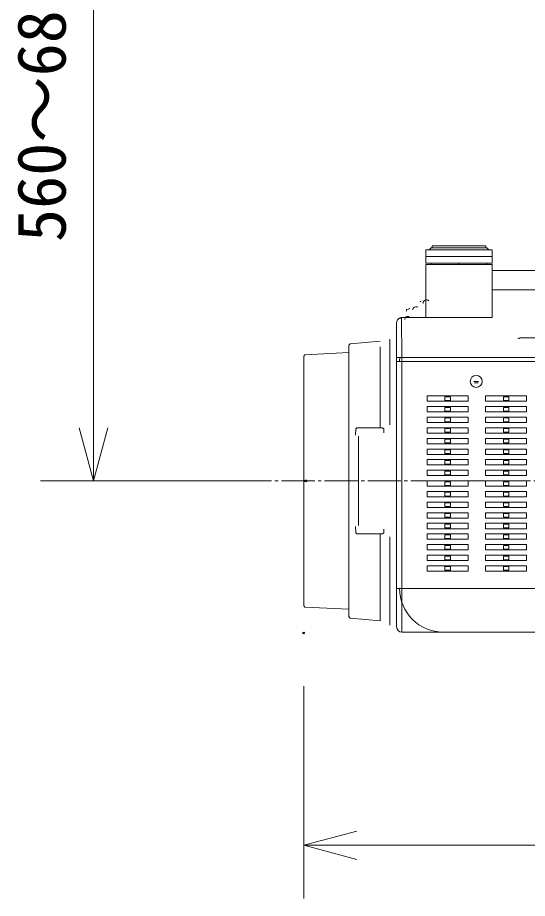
# Model space of a CAD drawing. Units: millimetres, scale not verified. Extents: x -63 to 62, y -56 to 57.
# Drawn here: x -0.36 to 18.84, y -1.71 to 31.47 of the extents above; entities that cross this region are included whole.
import ezdxf
from ezdxf.enums import TextEntityAlignment as Align

# ---------------------------------------------------------------- set-up
doc = ezdxf.new("R2010")
doc.units = ezdxf.units.MM
doc.header["$LTSCALE"] = 0.125
doc.header["$PDMODE"] = 32
doc.header["$PDSIZE"] = 0.0625
doc.linetypes.add('USER1', pattern=[13, 10, -1, 1, -1])
for name, color, linetype, lineweight in [('0-0_0', 7, 'Continuous', 18), ('0-5_GAIKEI', 7, 'Continuous', 18), ('0-6_SUNPO', 7, 'Continuous', 18), ('0-8_S1', 1, 'Continuous', 18), ('0-9_KIJUN', 7, 'USER1', 18)]:
    doc.layers.add(name, color=color, linetype=linetype, lineweight=lineweight)
doc.layers.add('0-2_DEFPOINTS', color=7, linetype='Continuous')
doc.styles.add('ＭＳ ゴシック', font='')
doc.styles.get('ＭＳ ゴシック').set_extended_font_data('MS Gothic')

# ---------------------------------------------------------------- blocks, each defined once
blk = doc.blocks.new('_OPEN30')
at = {"layer": '0-0_0'}
blk.add_line((0, 0), (-1, 0), dxfattribs=at)
blk.add_lwpolyline([(-1, 0.26795), (0, 0), (-1, -0.26795)], dxfattribs=at)
blk = doc.blocks.new('D8')
at = {"layer": '0-2_DEFPOINTS'}
for p in [(3.709, 39.593), (11.709, 39.593), (11.7089, 11.593)]:
    blk.add_point(p, dxfattribs=at)
at = {"layer": '0-6_SUNPO'}
for p, q in [((9.709, 39.593), (1.709, 39.593)), ((3.709, 13.593), (3.709, 37.593)), ((9.7089, 11.593), (1.709, 11.593))]:
    blk.add_line(p, q, dxfattribs=at)
at = {"layer": '0-6_SUNPO', "xscale": 2, "yscale": 2}
for p, rotation in [((3.709, 39.593), 90), ((3.709, 11.593), 270)]:
    blk.add_blockref('_OPEN30', p, dxfattribs=dict(at, rotation=rotation))
at = {"layer": '0-6_SUNPO', "style": 'ＭＳ ゴシック'}
blk.add_text('560～680', height=1.833, rotation=90, dxfattribs=at).set_placement((3.209, 20.593), align=Align.BOTTOM_LEFT)
blk = doc.blocks.new('D5')
at = {"layer": '0-2_DEFPOINTS'}
blk.add_point((11.625, 5.8638), dxfattribs=at)
at = {"layer": '0-6_SUNPO'}
for p, q in [((11.625, 3.8638), (11.625, -4.1362)), ((13.625, -2.1362), (49.625, -2.1362))]:
    blk.add_line(p, q, dxfattribs=at)
at = {"layer": '0-6_SUNPO', "xscale": 2, "yscale": 2, "rotation": 180}
blk.add_blockref('_OPEN30', (11.625, -2.1362), dxfattribs=at)

msp = doc.modelspace()

# ---------------------------------------------------------------- linework, layer by layer
at = {"layer": '0-5_GAIKEI'}
for p, q in [((15.0145, 22.2147), (15.0145, 22.7147)), ((15.0145, 22.7147), (17.5145, 22.7147)), ((17.5145, 22.7147), (17.5145, 22.2147)), ((15.0145, 20.1647), (15.0145, 22.1647)), ((17.5145, 20.1647), (17.5145, 22.1647)), ((15.0145, 20.1647), (15.0145, 20.9147)), ((13.9145, 19.9647), (13.9145, 19.5003)), ((12.1643, 19.183), (13.2994, 19.2823)), ((12.1145, 19.1286), (12.1643, 19.183)), ((12.1145, 19.1287), (12.1145, 8.9007)), ((10.4145, 18.7172), (10.4619, 18.7672)), ((10.4145, 18.7172), (10.4145, 9.3121)), ((10.4619, 18.7672), (12.1145, 18.8538)), ((15.0676, 17.0136), (15.0676, 17.2157)), ((15.0676, 17.2157), (16.6114, 17.2157)), ((16.6114, 17.0136), (15.0676, 17.0136)), ((15.7375, 17.0473), (15.7375, 17.182)), ((15.7624, 17.184), (15.9166, 17.184)), ((15.7624, 17.0453), (15.9166, 17.0453)), ((15.9415, 17.0473), (15.9415, 17.182)), ((16.6114, 17.2157), (16.6114, 17.0136)), ((17.9375, 17.0473), (17.9375, 17.182)), ((17.9624, 17.184), (18.1166, 17.184)), ((17.9624, 17.0453), (18.1166, 17.0453)), ((18.1415, 17.0473), (18.1415, 17.182)), ((15.7375, 16.6473), (15.7375, 16.782)), ((15.7624, 16.784), (15.9166, 16.784)), ((15.7624, 16.6453), (15.9166, 16.6453)), ((15.9415, 16.6473), (15.9415, 16.782)), ((17.2676, 16.6136), (17.2676, 16.8157)), ((17.2676, 16.8157), (18.8114, 16.8157)), ((18.8114, 16.6136), (17.2676, 16.6136)), ((17.9375, 16.6473), (17.9375, 16.782)), ((17.9624, 16.784), (18.1166, 16.784)), ((17.9624, 16.6453), (18.1166, 16.6453)), ((18.1415, 16.6473), (18.1415, 16.782)), ((18.8114, 16.8157), (18.8114, 16.6136)), ((15.0676, 16.2136), (15.0676, 16.4157)), ((15.0676, 16.4157), (16.6114, 16.4157)), ((15.7375, 16.2473), (15.7375, 16.382)), ((15.7624, 16.384), (15.9166, 16.384)), ((15.9415, 16.2473), (15.9415, 16.382)), ((16.6114, 16.4157), (16.6114, 16.2136)), ((17.9375, 16.2473), (17.9375, 16.382)), ((17.9624, 16.384), (18.1166, 16.384)), ((18.1415, 16.2473), (18.1415, 16.382)), ((16.6114, 16.2136), (15.0676, 16.2136)), ((15.0676, 15.8136), (15.0676, 16.0157)), ((15.0676, 16.0157), (16.6114, 16.0157)), ((15.7375, 15.8473), (15.7375, 15.982)), ((15.7624, 16.2453), (15.9166, 16.2453)), ((15.7624, 15.984), (15.9166, 15.984)), ((15.9415, 15.8473), (15.9415, 15.982)), ((16.6114, 16.0157), (16.6114, 15.8136)), ((17.9375, 15.8473), (17.9375, 15.982)), ((17.9624, 16.2453), (18.1166, 16.2453)), ((17.9624, 15.984), (18.1166, 15.984)), ((18.1415, 15.8473), (18.1415, 15.982)), ((16.6114, 15.8136), (15.0676, 15.8136)), ((15.7624, 15.8453), (15.9166, 15.8453)), ((17.2676, 15.4136), (17.2676, 15.6157)), ((17.2676, 15.6157), (18.8114, 15.6157)), ((17.9624, 15.8453), (18.1166, 15.8453)), ((18.8114, 15.6157), (18.8114, 15.4136)), ((15.7375, 15.4473), (15.7375, 15.582)), ((15.7624, 15.584), (15.9166, 15.584)), ((15.7624, 15.4453), (15.9166, 15.4453)), ((15.9415, 15.4473), (15.9415, 15.582)), ((18.8114, 15.4136), (17.2676, 15.4136)), ((17.9375, 15.4473), (17.9375, 15.582)), ((17.9624, 15.584), (18.1166, 15.584)), ((17.9624, 15.4453), (18.1166, 15.4453)), ((18.1415, 15.4473), (18.1415, 15.582)), ((15.0676, 15.0136), (15.0676, 15.2157)), ((15.0676, 15.2157), (16.6114, 15.2157)), ((16.6114, 15.0136), (15.0676, 15.0136)), ((15.7375, 15.0473), (15.7375, 15.182)), ((15.7624, 15.184), (15.9166, 15.184)), ((15.7624, 15.0453), (15.9166, 15.0453)), ((15.9415, 15.0473), (15.9415, 15.182)), ((16.6114, 15.2157), (16.6114, 15.0136)), ((17.9375, 15.0473), (17.9375, 15.182)), ((17.9624, 15.184), (18.1166, 15.184)), ((17.9624, 15.0453), (18.1166, 15.0453)), ((18.1415, 15.0473), (18.1415, 15.182)), ((15.0676, 14.6136), (15.0676, 14.8157)), ((15.0676, 14.8157), (16.6114, 14.8157)), ((16.6114, 14.6136), (15.0676, 14.6136)), ((15.7375, 14.6473), (15.7375, 14.782)), ((15.7624, 14.784), (15.9166, 14.784)), ((15.7624, 14.6453), (15.9166, 14.6453)), ((15.9415, 14.6473), (15.9415, 14.782)), ((16.6114, 14.8157), (16.6114, 14.6136)), ((17.9375, 14.6473), (17.9375, 14.782)), ((17.9624, 14.784), (18.1166, 14.784)), ((17.9624, 14.6453), (18.1166, 14.6453)), ((18.1415, 14.6473), (18.1415, 14.782)), ((15.7375, 14.2473), (15.7375, 14.382)), ((15.7624, 14.384), (15.9166, 14.384)), ((15.9415, 14.2473), (15.9415, 14.382)), ((17.2676, 14.2136), (17.2676, 14.4157)), ((17.2676, 14.4157), (18.8114, 14.4157)), ((17.9375, 14.2473), (17.9375, 14.382)), ((17.9624, 14.384), (18.1166, 14.384)), ((18.1415, 14.2473), (18.1415, 14.382)), ((18.8114, 14.4157), (18.8114, 14.2136)), ((15.7375, 13.8473), (15.7375, 13.982)), ((15.7624, 14.2453), (15.9166, 14.2453)), ((15.7624, 13.984), (15.9166, 13.984)), ((15.9415, 13.8473), (15.9415, 13.982)), ((18.8114, 14.2136), (17.2676, 14.2136)), ((17.2676, 13.8136), (17.2676, 14.0157)), ((17.2676, 14.0157), (18.8114, 14.0157)), ((17.9375, 13.8473), (17.9375, 13.982)), ((17.9624, 14.2453), (18.1166, 14.2453)), ((17.9624, 13.984), (18.1166, 13.984)), ((18.1415, 13.8473), (18.1415, 13.982)), ((18.8114, 14.0157), (18.8114, 13.8136)), ((15.0676, 13.4136), (15.0676, 13.6157)), ((15.0676, 13.6157), (16.6114, 13.6157)), ((15.7624, 13.8453), (15.9166, 13.8453)), ((16.6114, 13.6157), (16.6114, 13.4136)), ((18.8114, 13.8136), (17.2676, 13.8136)), ((17.9624, 13.8453), (18.1166, 13.8453)), ((16.6114, 13.4136), (15.0676, 13.4136)), ((15.7375, 13.4473), (15.7375, 13.582)), ((15.7624, 13.584), (15.9166, 13.584)), ((15.7624, 13.4453), (15.9166, 13.4453)), ((15.9415, 13.4473), (15.9415, 13.582)), ((17.9375, 13.4473), (17.9375, 13.582)), ((17.9624, 13.584), (18.1166, 13.584)), ((17.9624, 13.4453), (18.1166, 13.4453)), ((18.1415, 13.4473), (18.1415, 13.582)), ((15.7375, 13.0473), (15.7375, 13.182)), ((15.7624, 13.184), (15.9166, 13.184)), ((15.7624, 13.0453), (15.9166, 13.0453)), ((15.9415, 13.0473), (15.9415, 13.182)), ((17.2676, 13.0136), (17.2676, 13.2157)), ((17.2676, 13.2157), (18.8114, 13.2157)), ((18.8114, 13.0136), (17.2676, 13.0136)), ((17.9375, 13.0473), (17.9375, 13.182)), ((17.9624, 13.184), (18.1166, 13.184)), ((17.9624, 13.0453), (18.1166, 13.0453)), ((18.1415, 13.0473), (18.1415, 13.182)), ((18.8114, 13.2157), (18.8114, 13.0136)), ((15.0676, 12.6136), (15.0676, 12.8157)), ((15.0676, 12.8157), (16.6114, 12.8157)), ((16.6114, 12.6136), (15.0676, 12.6136)), ((15.7375, 12.6473), (15.7375, 12.782)), ((15.7624, 12.784), (15.9166, 12.784)), ((15.7624, 12.6453), (15.9166, 12.6453)), ((15.9415, 12.6473), (15.9415, 12.782)), ((16.6114, 12.8157), (16.6114, 12.6136)), ((17.9375, 12.6473), (17.9375, 12.782)), ((17.9624, 12.784), (18.1166, 12.784)), ((17.9624, 12.6453), (18.1166, 12.6453)), ((18.1415, 12.6473), (18.1415, 12.782)), ((15.0676, 12.2136), (15.0676, 12.4157)), ((15.0676, 12.4157), (16.6114, 12.4157)), ((15.7375, 12.2473), (15.7375, 12.382)), ((15.7624, 12.384), (15.9166, 12.384)), ((15.9415, 12.2473), (15.9415, 12.382)), ((16.6114, 12.4157), (16.6114, 12.2136)), ((17.9375, 12.2473), (17.9375, 12.382)), ((17.9624, 12.384), (18.1166, 12.384)), ((18.1415, 12.2473), (18.1415, 12.382)), ((16.6114, 12.2136), (15.0676, 12.2136)), ((15.7375, 11.8473), (15.7375, 11.982)), ((15.7624, 12.2453), (15.9166, 12.2453)), ((15.7624, 11.984), (15.9166, 11.984)), ((15.9415, 11.8473), (15.9415, 11.982)), ((17.2676, 11.8136), (17.2676, 12.0157)), ((17.2676, 12.0157), (18.8114, 12.0157)), ((17.9375, 11.8473), (17.9375, 11.982)), ((17.9624, 12.2453), (18.1166, 12.2453)), ((17.9624, 11.984), (18.1166, 11.984)), ((18.1415, 11.8473), (18.1415, 11.982)), ((18.8114, 12.0157), (18.8114, 11.8136)), ((15.0676, 11.4136), (15.0676, 11.6157)), ((15.0676, 11.6157), (16.6114, 11.6157)), ((15.7624, 11.8453), (15.9166, 11.8453)), ((16.6114, 11.6157), (16.6114, 11.4136)), ((18.8114, 11.8136), (17.2676, 11.8136)), ((17.9624, 11.8453), (18.1166, 11.8453)), ((16.6114, 11.4136), (15.0676, 11.4136)), ((15.7375, 11.4473), (15.7375, 11.582)), ((15.7624, 11.584), (15.9166, 11.584)), ((15.7624, 11.4453), (15.9166, 11.4453)), ((15.9415, 11.4473), (15.9415, 11.582)), ((17.9375, 11.4473), (17.9375, 11.582)), ((17.9624, 11.584), (18.1166, 11.584)), ((17.9624, 11.4453), (18.1166, 11.4453)), ((18.1415, 11.4473), (18.1415, 11.582)), ((15.7375, 11.0473), (15.7375, 11.182)), ((15.7624, 11.184), (15.9166, 11.184)), ((15.7624, 11.0453), (15.9166, 11.0453)), ((15.9415, 11.0473), (15.9415, 11.182)), ((17.2676, 11.0136), (17.2676, 11.2157)), ((17.2676, 11.2157), (18.8114, 11.2157)), ((18.8114, 11.0136), (17.2676, 11.0136)), ((17.9375, 11.0473), (17.9375, 11.182)), ((17.9624, 11.184), (18.1166, 11.184)), ((17.9624, 11.0453), (18.1166, 11.0453)), ((18.1415, 11.0473), (18.1415, 11.182)), ((18.8114, 11.2157), (18.8114, 11.0136)), ((15.7375, 10.6473), (15.7375, 10.782)), ((15.7624, 10.784), (15.9166, 10.784)), ((15.7624, 10.6453), (15.9166, 10.6453)), ((15.9415, 10.6473), (15.9415, 10.782)), ((17.2676, 10.6136), (17.2676, 10.8157)), ((17.2676, 10.8157), (18.8114, 10.8157)), ((17.9375, 10.6473), (17.9375, 10.782)), ((17.9624, 10.784), (18.1166, 10.784)), ((17.9624, 10.6453), (18.1166, 10.6453)), ((18.1415, 10.6473), (18.1415, 10.782)), ((18.8114, 10.8157), (18.8114, 10.6136)), ((18.8114, 10.6136), (17.2676, 10.6136)), ((10.4619, 9.2622), (10.4145, 9.3121)), ((12.1145, 9.1756), (10.4619, 9.2622)), ((12.1643, 8.8463), (12.1145, 8.9007)), ((13.2994, 8.747), (12.1643, 8.8463)), ((14.1145, 8.3147), (50.2145, 8.3147))]:
    msp.add_line(p, q, dxfattribs=at)
at = {"layer": '0-5_GAIKEI', "color": 1}
for p, q in [((15.1395, 22.7147), (15.2145, 22.7897)), ((15.2145, 22.7897), (17.3145, 22.7897)), ((15.252, 22.7897), (15.252, 22.8647)), ((15.252, 22.8647), (17.277, 22.8647)), ((17.277, 22.7897), (17.277, 22.8647)), ((17.3145, 22.7897), (17.3895, 22.7147)), ((15.0145, 22.4647), (17.5145, 22.4647)), ((17.5145, 22.2147), (15.0145, 22.2147)), ((15.0145, 22.1647), (17.5145, 22.1647)), ((15.2145, 22.1647), (15.2145, 22.2147)), ((16.2645, 22.1647), (16.2645, 22.2147)), ((17.3145, 22.2147), (17.3145, 22.1647)), ((14.2918, 20.4798), (14.2856, 20.4097)), ((14.2918, 20.4798), (14.3545, 20.4743)), ((14.1176, 18.6647), (14.1047, 20.1647)), ((14.1047, 20.1647), (17.5145, 20.1647)), ((13.6645, 19.3494), (13.6645, 16.1208)), ((13.9145, 19.5003), (13.9145, 18.5147)), ((18.5415, 19.4085), (25.9421, 19.4085)), ((13.2994, 19.0663), (13.2994, 16.0282)), ((50.2145, 18.6647), (13.9145, 18.6647)), ((14.1145, 18.5147), (14.1145, 18.6647)), ((14.1176, 18.6647), (17.5145, 18.6647)), ((25.9645, 18.6647), (18.5145, 18.6647)), ((13.9145, 18.5147), (14.1145, 18.5147)), ((13.9145, 18.5147), (13.9145, 9.9647)), ((14.1145, 18.5147), (50.2145, 18.5147)), ((14.1145, 9.9647), (14.1145, 18.5147)), ((16.9996, 17.7647), (16.8297, 17.7647)), ((16.9833, 17.7147), (16.8458, 17.7147)), ((16.9806, 17.7112), (16.8485, 17.7112)), ((12.3756, 15.9757), (12.3628, 15.732)), ((12.3756, 15.9757), (12.4145, 16.0147)), ((12.5645, 16.0147), (12.4145, 16.0147)), ((13.2395, 16.0147), (12.5645, 16.0147)), ((13.3895, 16.0147), (13.2395, 16.0147)), ((13.4284, 15.9757), (13.3895, 16.0147)), ((13.4284, 15.9757), (13.4361, 15.8299)), ((12.4796, 12.3281), (12.4796, 15.7009)), ((12.3756, 12.0536), (12.3628, 12.2973)), ((12.4145, 12.0147), (12.3756, 12.0536)), ((12.4145, 12.0147), (12.5645, 12.0147)), ((12.5645, 12.0147), (13.2395, 12.0147)), ((13.2395, 12.0147), (13.3895, 12.0147)), ((13.2994, 12.0012), (13.2994, 8.747)), ((13.3895, 12.0147), (13.4284, 12.0536)), ((13.4284, 12.0536), (13.4361, 12.1995)), ((13.6645, 11.9085), (13.6645, 8.5809)), ((13.9145, 9.9647), (13.9145, 8.5147)), ((13.9145, 9.9647), (14.1145, 9.9647)), ((14.1145, 8.3147), (14.1145, 9.9647)), ((50.2145, 9.9647), (14.1145, 9.9647))]:
    msp.add_line(p, q, dxfattribs=at)
at = {"layer": '0-5_GAIKEI'}
for points in [[(17.2676, 17.2157), (18.8114, 17.2157), (18.8114, 17.0136), (17.2676, 17.0136)], [(15.0676, 16.8157), (16.6114, 16.8157), (16.6114, 16.6136), (15.0676, 16.6136)], [(17.2676, 16.4157), (18.8114, 16.4157), (18.8114, 16.2136), (17.2676, 16.2136)], [(17.2676, 16.0157), (18.8114, 16.0157), (18.8114, 15.8136), (17.2676, 15.8136)], [(15.0676, 15.6157), (16.6114, 15.6157), (16.6114, 15.4136), (15.0676, 15.4136)], [(17.2676, 15.2157), (18.8114, 15.2157), (18.8114, 15.0136), (17.2676, 15.0136)], [(17.2676, 14.8157), (18.8114, 14.8157), (18.8114, 14.6136), (17.2676, 14.6136)], [(15.0676, 14.4157), (16.6114, 14.4157), (16.6114, 14.2136), (15.0676, 14.2136)], [(15.0676, 14.0157), (16.6114, 14.0157), (16.6114, 13.8136), (15.0676, 13.8136)], [(17.2676, 13.6157), (18.8114, 13.6157), (18.8114, 13.4136), (17.2676, 13.4136)], [(15.0676, 13.2157), (16.6114, 13.2157), (16.6114, 13.0136), (15.0676, 13.0136)], [(17.2676, 12.8157), (18.8114, 12.8157), (18.8114, 12.6136), (17.2676, 12.6136)], [(17.2676, 12.4157), (18.8114, 12.4157), (18.8114, 12.2136), (17.2676, 12.2136)], [(15.0676, 12.0157), (16.6114, 12.0157), (16.6114, 11.8136), (15.0676, 11.8136)], [(17.2676, 11.6157), (18.8114, 11.6157), (18.8114, 11.4136), (17.2676, 11.4136)], [(15.0676, 11.2157), (16.6114, 11.2157), (16.6114, 11.0136), (15.0676, 11.0136)], [(15.0676, 10.8157), (16.6114, 10.8157), (16.6114, 10.6136), (15.0676, 10.6136)]]:
    msp.add_lwpolyline(points, close=True, dxfattribs=at)
at = {"layer": '0-5_GAIKEI', "color": 1}
msp.add_circle((16.9145, 17.7647), 0.2266, dxfattribs=at)
for centre, radius, start, end in [((14.6471, 20.4537), 0.125, 55.73168, 177), ((14.8401, 20.7306), 0.05, 86.65199, 140.00612), ((15.0416, 20.7148), 0.125, 41.90697, 189.74525), ((14.4163, 20.4689), 0.05, 102.60438, 157.69023), ((14.0497, 20.138), 0.015, 0.5, 110.4931), ((14.1046, 20.1569), 0.025, 144.92368, 180.5), ((14.1047, 20.1397), 0.025, 90, 180.5), ((14.3463, 20.0887), 0.125, 70.25726, 177)]:
    msp.add_arc(centre, radius, start, end, dxfattribs=at)
at = {"layer": '0-5_GAIKEI'}
for centre, radius, start, end in [((14.1145, 19.9647), 0.2, 110.4931, 180), ((15.6777, 18.5147), 1.65, 174.78409, 180), ((15.6777, 9.9647), 1.65, 180, 270), ((14.1145, 8.5147), 0.2, 180, 270)]:
    msp.add_arc(centre, radius, start, end, dxfattribs=at)
at = {"layer": '0-5_GAIKEI', "color": 1}
msp.add_ellipse((18.5415, 19.3954), major_axis=(-0.1496, 0.011), ratio=0.086921, start_param=1.2099368, end_param=1.5643803, dxfattribs=at)
at = {"layer": '0-5_GAIKEI'}
for centre, start_param, end_param in [((15.7624, 17.1819), 4.712389, 6.1959188), ((15.7624, 17.0475), 0.0872665, 1.5707963), ((15.9166, 17.1819), 3.2288591, 4.712389), ((15.9166, 17.0475), 1.5707963, 3.0543262), ((17.9624, 17.1819), 4.712389, 6.1959188), ((17.9624, 17.0475), 0.0872665, 1.5707963), ((18.1166, 17.1819), 3.2288591, 4.712389), ((18.1166, 17.0475), 1.5707963, 3.0543262), ((15.7624, 16.7819), 4.712389, 6.1959188), ((15.7624, 16.6475), 0.0872665, 1.5707963), ((15.9166, 16.7819), 3.2288591, 4.712389), ((15.9166, 16.6475), 1.5707963, 3.0543262), ((17.9624, 16.7819), 4.712389, 6.1959188), ((17.9624, 16.6475), 0.0872665, 1.5707963), ((18.1166, 16.7819), 3.2288591, 4.712389), ((18.1166, 16.6475), 1.5707963, 3.0543262), ((15.7624, 16.3819), 4.712389, 6.1959188), ((15.9166, 16.3819), 3.2288591, 4.712389), ((17.9624, 16.3819), 4.712389, 6.1959188), ((18.1166, 16.3819), 3.2288591, 4.712389), ((15.7624, 16.2475), 0.0872665, 1.5707963), ((15.7624, 15.9819), 4.712389, 6.1959188), ((15.9166, 16.2475), 1.5707963, 3.0543262), ((15.9166, 15.9819), 3.2288591, 4.712389), ((17.9624, 16.2475), 0.0872665, 1.5707963), ((17.9624, 15.9819), 4.712389, 6.1959188), ((18.1166, 16.2475), 1.5707963, 3.0543262), ((18.1166, 15.9819), 3.2288591, 4.712389), ((15.7624, 15.8475), 0.0872665, 1.5707963), ((15.9166, 15.8475), 1.5707963, 3.0543262), ((17.9624, 15.8475), 0.0872665, 1.5707963), ((18.1166, 15.8475), 1.5707963, 3.0543262), ((15.7624, 15.5819), 4.712389, 6.1959188), ((15.7624, 15.4475), 0.0872665, 1.5707963), ((15.9166, 15.5819), 3.2288591, 4.712389), ((15.9166, 15.4475), 1.5707963, 3.0543262), ((17.9624, 15.5819), 4.712389, 6.1959188), ((17.9624, 15.4475), 0.0872665, 1.5707963), ((18.1166, 15.5819), 3.2288591, 4.712389), ((18.1166, 15.4475), 1.5707963, 3.0543262), ((15.7624, 15.1819), 4.712389, 6.1959188), ((15.7624, 15.0475), 0.0872665, 1.5707963), ((15.9166, 15.1819), 3.2288591, 4.712389), ((15.9166, 15.0475), 1.5707963, 3.0543262), ((17.9624, 15.1819), 4.712389, 6.1959188), ((17.9624, 15.0475), 0.0872665, 1.5707963), ((18.1166, 15.1819), 3.2288591, 4.712389), ((18.1166, 15.0475), 1.5707963, 3.0543262), ((15.7624, 14.7819), 4.712389, 6.1959188), ((15.7624, 14.6475), 0.0872665, 1.5707963), ((15.9166, 14.7819), 3.2288591, 4.712389), ((15.9166, 14.6475), 1.5707963, 3.0543262), ((17.9624, 14.7819), 4.712389, 6.1959188), ((17.9624, 14.6475), 0.0872665, 1.5707963), ((18.1166, 14.7819), 3.2288591, 4.712389), ((18.1166, 14.6475), 1.5707963, 3.0543262), ((15.7624, 14.3819), 4.712389, 6.1959188), ((15.9166, 14.3819), 3.2288591, 4.712389), ((17.9624, 14.3819), 4.712389, 6.1959188), ((18.1166, 14.3819), 3.2288591, 4.712389), ((15.7624, 14.2475), 0.0872665, 1.5707963), ((15.7624, 13.9819), 4.712389, 6.1959188), ((15.9166, 14.2475), 1.5707963, 3.0543262), ((15.9166, 13.9819), 3.2288591, 4.712389), ((17.9624, 14.2475), 0.0872665, 1.5707963), ((17.9624, 13.9819), 4.712389, 6.1959188), ((18.1166, 14.2475), 1.5707963, 3.0543262), ((18.1166, 13.9819), 3.2288591, 4.712389), ((15.7624, 13.8475), 0.0872665, 1.5707963), ((15.9166, 13.8475), 1.5707963, 3.0543262), ((17.9624, 13.8475), 0.0872665, 1.5707963), ((18.1166, 13.8475), 1.5707963, 3.0543262), ((15.7624, 13.5819), 4.712389, 6.1959188), ((15.7624, 13.4475), 0.0872665, 1.5707963), ((15.9166, 13.5819), 3.2288591, 4.712389), ((15.9166, 13.4475), 1.5707963, 3.0543262), ((17.9624, 13.5819), 4.712389, 6.1959188), ((17.9624, 13.4475), 0.0872665, 1.5707963), ((18.1166, 13.5819), 3.2288591, 4.712389), ((18.1166, 13.4475), 1.5707963, 3.0543262), ((15.7624, 13.1819), 4.712389, 6.1959188), ((15.7624, 13.0475), 0.0872665, 1.5707963), ((15.9166, 13.1819), 3.2288591, 4.712389), ((15.9166, 13.0475), 1.5707963, 3.0543262), ((17.9624, 13.1819), 4.712389, 6.1959188), ((17.9624, 13.0475), 0.0872665, 1.5707963), ((18.1166, 13.1819), 3.2288591, 4.712389), ((18.1166, 13.0475), 1.5707963, 3.0543262), ((15.7624, 12.7819), 4.712389, 6.1959188), ((15.7624, 12.6475), 0.0872665, 1.5707963), ((15.9166, 12.7819), 3.2288591, 4.712389), ((15.9166, 12.6475), 1.5707963, 3.0543262), ((17.9624, 12.7819), 4.712389, 6.1959188), ((17.9624, 12.6475), 0.0872665, 1.5707963), ((18.1166, 12.7819), 3.2288591, 4.712389), ((18.1166, 12.6475), 1.5707963, 3.0543262), ((15.7624, 12.3819), 4.712389, 6.1959188), ((15.9166, 12.3819), 3.2288591, 4.712389), ((17.9624, 12.3819), 4.712389, 6.1959188), ((18.1166, 12.3819), 3.2288591, 4.712389), ((15.7624, 12.2475), 0.0872665, 1.5707963), ((15.7624, 11.9819), 4.712389, 6.1959188), ((15.9166, 12.2475), 1.5707963, 3.0543262), ((15.9166, 11.9819), 3.2288591, 4.712389), ((17.9624, 12.2475), 0.0872665, 1.5707963), ((17.9624, 11.9819), 4.712389, 6.1959188), ((18.1166, 12.2475), 1.5707963, 3.0543262), ((18.1166, 11.9819), 3.2288591, 4.712389), ((15.7624, 11.8475), 0.0872665, 1.5707963), ((15.9166, 11.8475), 1.5707963, 3.0543262), ((17.9624, 11.8475), 0.0872665, 1.5707963), ((18.1166, 11.8475), 1.5707963, 3.0543262), ((15.7624, 11.5819), 4.712389, 6.1959188), ((15.7624, 11.4475), 0.0872665, 1.5707963), ((15.9166, 11.5819), 3.2288591, 4.712389), ((15.9166, 11.4475), 1.5707963, 3.0543262), ((17.9624, 11.5819), 4.712389, 6.1959188), ((17.9624, 11.4475), 0.0872665, 1.5707963), ((18.1166, 11.5819), 3.2288591, 4.712389), ((18.1166, 11.4475), 1.5707963, 3.0543262), ((15.7624, 11.1819), 4.712389, 6.1959188), ((15.7624, 11.0475), 0.0872665, 1.5707963), ((15.9166, 11.1819), 3.2288591, 4.712389), ((15.9166, 11.0475), 1.5707963, 3.0543262), ((17.9624, 11.1819), 4.712389, 6.1959188), ((17.9624, 11.0475), 0.0872665, 1.5707963), ((18.1166, 11.1819), 3.2288591, 4.712389), ((18.1166, 11.0475), 1.5707963, 3.0543262), ((15.7624, 10.7819), 4.712389, 6.1959188), ((15.7624, 10.6475), 0.0872665, 1.5707963), ((15.9166, 10.7819), 3.2288591, 4.712389), ((15.9166, 10.6475), 1.5707963, 3.0543262), ((17.9624, 10.7819), 4.712389, 6.1959188), ((17.9624, 10.6475), 0.0872665, 1.5707963), ((18.1166, 10.7819), 3.2288591, 4.712389), ((18.1166, 10.6475), 1.5707963, 3.0543262)]:
    msp.add_ellipse(centre, major_axis=(-0.025, 0), ratio=0.087489, start_param=start_param, end_param=end_param, dxfattribs=at)
at = {"layer": '0-8_S1'}
for p, q in [((17.5145, 21.9373), (41.5809, 21.9373)), ((17.5145, 21.2068), (41.8244, 21.2068))]:
    msp.add_line(p, q, dxfattribs=at)
at = {"layer": '0-9_KIJUN'}
msp.add_line((22.2042, 14.0147), (8.4985, 14.0147), dxfattribs=at)

# ---------------------------------------------------------------- block references
at = {"layer": '0-6_SUNPO'}
for name in ['D8', 'D5']:
    msp.add_blockref(name, (-1.2105, 2.4217), dxfattribs=at)

doc.saveas('drawing.dxf')
